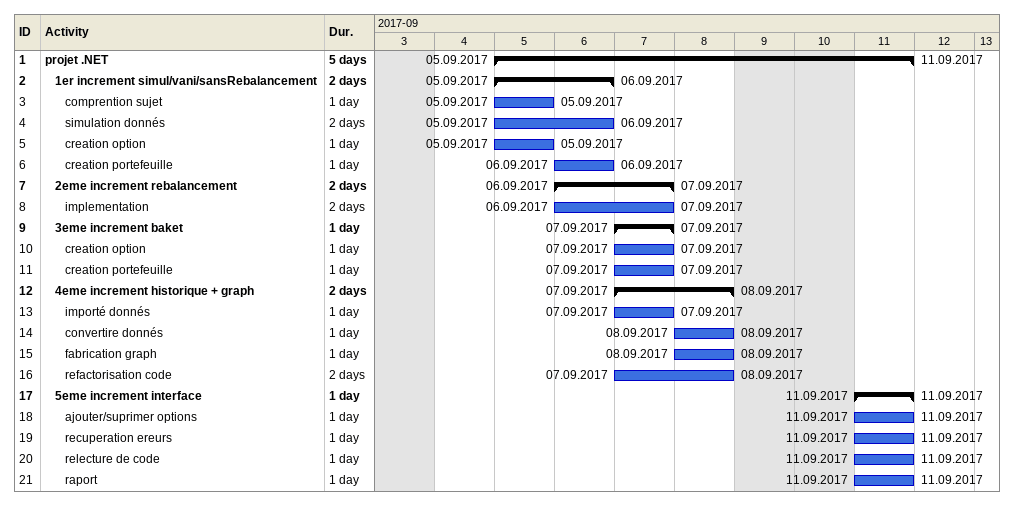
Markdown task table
| ID | Level | Task | Duration | Start | Finish |
|---|---|---|---|---|---|
| 1 | 1 | **projet .NET** | 5d | 2017-09-05 | 2017-09-11 |
| 2 | 2 | **1er increment simul/vani/sansRebalancement** | 2d | 2017-09-05 | 2017-09-06 |
| 3 | 3 | comprention sujet | 1d | 2017-09-05 | 2017-09-05 |
| 4 | 3 | simulation donnés | 2d | 2017-09-05 | 2017-09-06 |
| 5 | 3 | creation option | 1d | 2017-09-05 | 2017-09-05 |
| 6 | 3 | creation portefeuille | 1d | 2017-09-06 | 2017-09-06 |
| 7 | 2 | **2eme increment rebalancement** | 2d | 2017-09-06 | 2017-09-07 |
| 8 | 3 | implementation | 2d | 2017-09-06 | 2017-09-07 |
| 9 | 2 | **3eme increment baket** | 1d | 2017-09-07 | 2017-09-07 |
| 10 | 3 | creation option | 1d | 2017-09-07 | 2017-09-07 |
| 11 | 3 | creation portefeuille | 1d | 2017-09-07 | 2017-09-07 |
| 12 | 2 | **4eme increment historique + graph** | 2d | 2017-09-07 | 2017-09-08 |
| 13 | 3 | importé donnés | 1d | 2017-09-07 | 2017-09-07 |
| 14 | 3 | convertire donnés | 1d | 2017-09-08 | 2017-09-08 |
| 15 | 3 | fabrication graph | 1d | 2017-09-08 | 2017-09-08 |
| 16 | 3 | refactorisation code | 2d | 2017-09-07 | 2017-09-08 |
| 17 | 2 | **5eme increment interface** | 1d | 2017-09-11 | 2017-09-11 |
| 18 | 3 | ajouter/suprimer options | 1d | 2017-09-11 | 2017-09-11 |
| 19 | 3 | recuperation ereurs | 1d | 2017-09-11 | 2017-09-11 |
| 20 | 3 | relecture de code | 1d | 2017-09-11 | 2017-09-11 |
| 21 | 3 | raport | 1d | 2017-09-11 | 2017-09-11 |
